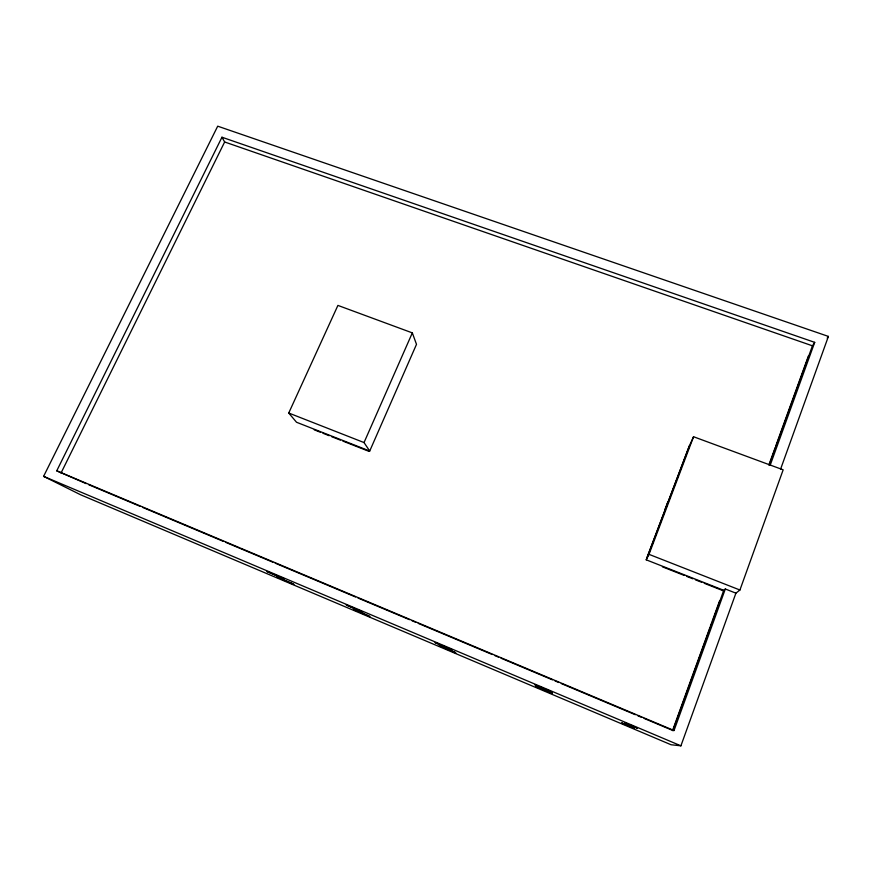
<?xml version="1.0" encoding="UTF-8"?>
<svg xmlns="http://www.w3.org/2000/svg" width="872" height="872" viewBox="0 0 872 872"><rect width="100%" height="100%" fill="white"/><g stroke="black" fill="none" stroke-linecap="round" stroke-linejoin="round"><path stroke-width="1.31" d="M780.593 469.125L828.4 336.418L217.706 126.178L43.6 476.352L80.606 494.773L671.08 744.753L680.912 745.822L735.913 593.156L739.925 590.017L783.165 469.823L693.556 436.741L689.087 446.497L646.904 557.829M672.541 730.54L709.797 627.829M710.266 626.565L711.781 622.368M712.162 621.322L719.553 600.961M768.919 464.841L775.241 447.423M775.688 446.181L808.431 355.907M644.059 718.397L672.912 730.529L723.76 590.322L646.217 559.824L689.49 445.625M769.169 465.114L812.442 345.813L814.71 342.358L221.968 137.231L56.745 470.826L86.132 483.622M672.912 730.529L674.023 730.518L725.319 588.992L735.913 593.156M770.172 465.234L814.71 342.358M664.791 509.924L667.865 501.792M646.217 559.824L649.008 554.352L693.556 436.741M369.717 451.042L364.038 442.562L412.325 332.886L337.911 305.407L288.741 413.023L296.513 422.244L369.717 451.042L416.5 344.342L412.325 332.886M61.018 473.049L224.649 141.983L221.968 137.231M827.201 338.183L828.4 336.418M725.319 588.992L723.237 590.769L704.238 583.292M224.649 141.983L812.442 345.813M288.741 413.023L364.038 442.562M649.008 554.352L739.925 590.017M314.236 429.82L320.46 432.272M322.956 433.253L329.18 435.706M331.665 436.687L340.385 440.109M342.87 441.09L369.03 451.38M662.415 566.833L683.964 575.313M686.493 576.316L692.826 578.801M695.366 579.804L701.698 582.3M56.745 470.826L674.023 730.518M88.639 484.679L140.12 506.338M142.626 507.395L222.981 541.207M225.499 542.264L239.31 548.074M240.454 548.553L272.74 562.146M275.247 563.192L355.536 596.982M358.043 598.039L409.48 619.676M411.987 620.733L415.748 622.314M418.255 623.371L492.266 654.523M494.784 655.57L498.544 657.161M501.051 658.218L552.488 679.855M554.995 680.912L558.756 682.493M561.263 683.55L635.285 714.702M637.792 715.749L641.552 717.34M43.6 476.352L680.912 745.822M622.052 723.03L621.507 723.117L634.511 728.305L622.052 723.03M624.516 722.725L637.41 728.185L624.516 722.725M361.455 611.403L346.206 604.95L362.817 612.242L361.455 611.403M451.031 649.313L435.019 642.544L451.969 650.043L451.031 649.313M282.452 578.049L266.952 571.498L284.152 578.997L282.452 578.049M552.139 692.117L535.146 684.934L552.139 692.117M291.738 583.248L276.751 576.904L293.929 584.48L291.738 583.248M368.409 615.697L353.749 609.495L369.946 616.635L368.409 615.697M454.977 652.321L439.183 645.64L455.871 653.019L454.977 652.321M552.205 693.469L535.855 686.547L552.205 693.469"/></g></svg>
